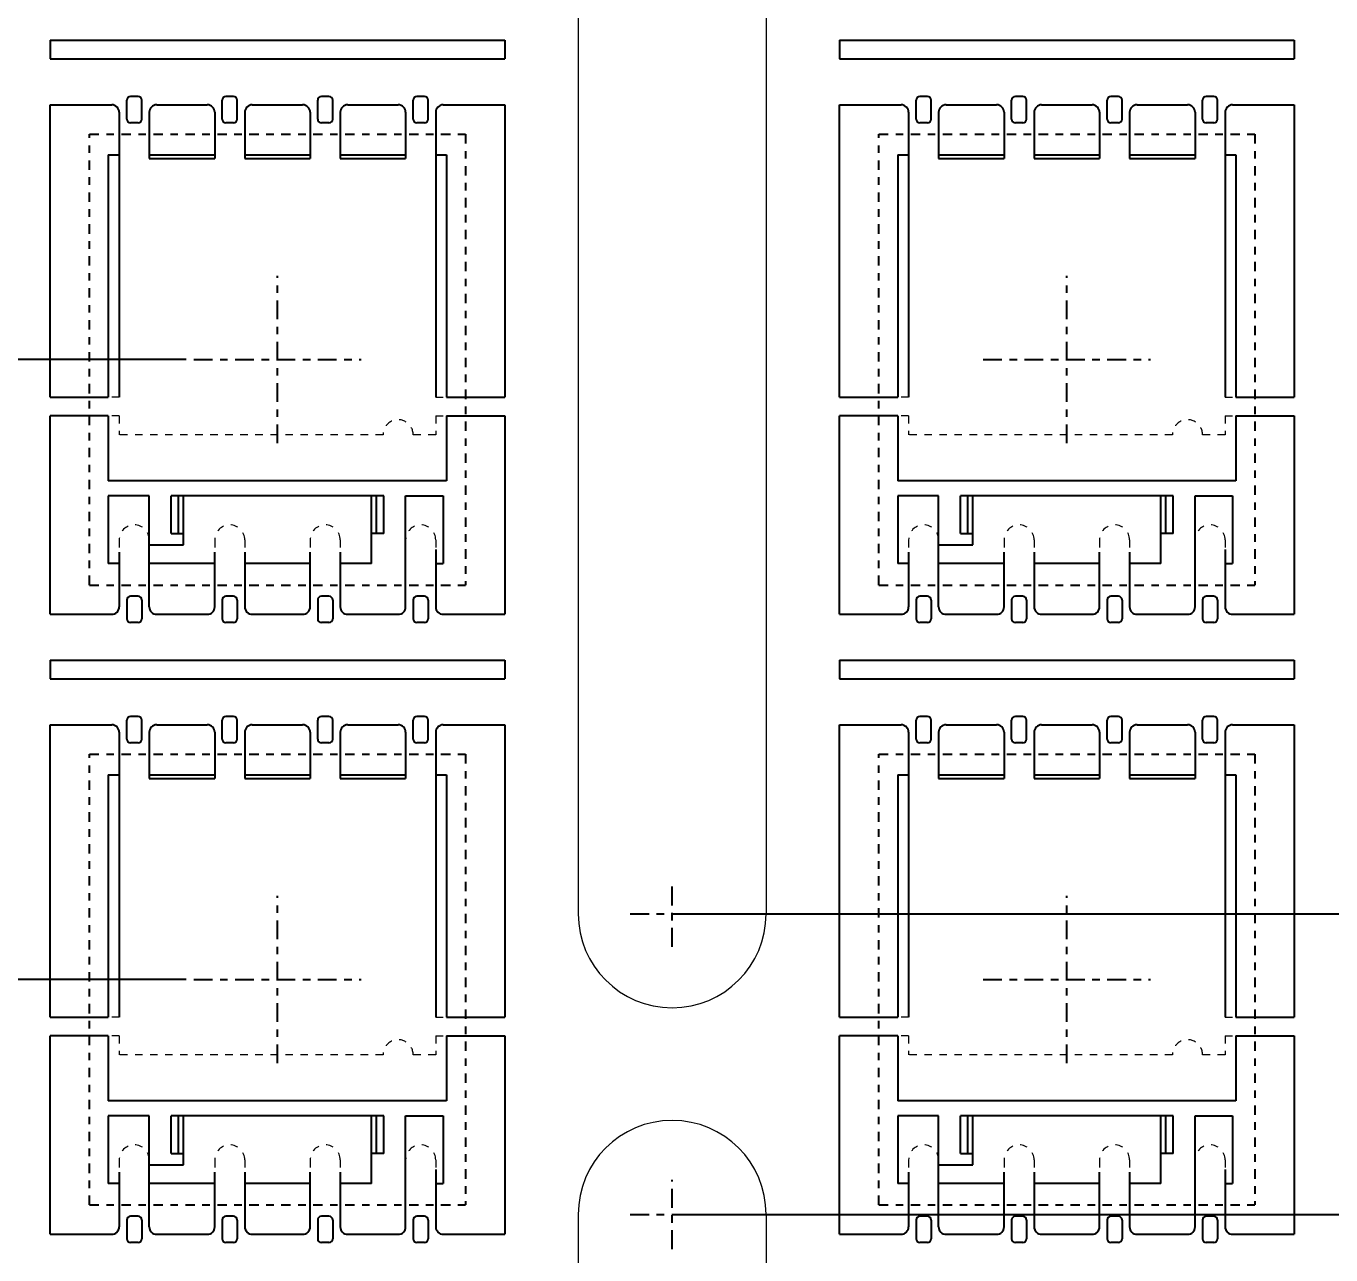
# Model space of a CAD drawing. Header units: inches. Extents: x -19 to 58, y -108 to 12.
# Drawn here: x -3.34 to 14.01, y -52.84 to -36.49 of the extents above; entities that cross this region are included whole.
import ezdxf

# ---------------------------------------------------------------- set-up
doc = ezdxf.new("R2010")
doc.units = ezdxf.units.IN
doc.header["$LTSCALE"] = 0.1
doc.header["$MEASUREMENT"] = 0
doc.linetypes.add('CENTER', pattern=[2, 1.25, -0.25, 0.25, -0.25])
doc.linetypes.add('HIDDEN', pattern=[0.375, 0.25, -0.125])
doc.layers.add('1D', color=4, linetype='Continuous', lineweight=9)
doc.layers.add('P-L', color=7, linetype='HIDDEN', lineweight=13)
doc.layers.add('3', color=7, linetype='Continuous')
doc.layers.add('3D', color=4, linetype='Continuous')
doc.styles.add('TEXT-1', font='simplex.shx')
doc.dimstyles.new('DM-1-1', dxfattribs={"dimtxt": 1, "dimasz": 1, "dimexe": 0.25, "dimexo": 0.1, "dimgap": 0.2, "dimtad": 0, "dimdec": 3, "dimzin": 0, "dimdsep": 46, "dimtxsty": 'TEXT-1', "dimcen": 0.09, "dimclrd": 256, "dimclre": 256, "dimclrt": 256, "dimadec": 0, "dimazin": 0, "dimtfac": 1, "dimtdec": 3, "dimtofl": 0, "dimtmove": 0, "dimatfit": 0, "dimfxl": 1, "dimtolj": 1, "dimtzin": 0, "dimarcsym": 0})

# ---------------------------------------------------------------- blocks, each defined once
blk = doc.blocks.new('*D26')
at = {"layer": '1D', "lineweight": -2, "transparency": 16777216}
blk.add_line((-1615.99, 507.632), (-1627.848, 507.632), dxfattribs=at)
at = {"layer": 'Defpoints', "color": 0, "transparency": 16777216}
for p in [(-1615.334, 579.232), (-1627.848, 507.632), (-1615.89, 507.632)]:
    blk.add_point(p, dxfattribs=at)
at = {"layer": '1D', "transparency": 16777216, "insert": (-1630.429, 507.632), "char_height": 1, "attachment_point": 5, "style": 'TEXT-1'}
blk.add_mtext('\\A1;71.600', dxfattribs=at)
blk = doc.blocks.new('*D29')
at = {"layer": '1D', "lineweight": -2, "transparency": 16777216}
for p, q in [((-1596.2, 505.932), (-1591.544, 505.932)), ((-1591.544, 505.932), (-1589.544, 505.928)), ((-1589.544, 505.928), (-1587.544, 505.928))]:
    blk.add_line(p, q, dxfattribs=at)
at = {"layer": 'Defpoints', "color": 0, "transparency": 16777216}
for p in [(-1615.334, 579.232), (-1596.3, 505.932), (-1587.544, 505.928)]:
    blk.add_point(p, dxfattribs=at)
at = {"layer": '1D', "transparency": 16777216, "insert": (-1584.868, 505.928), "char_height": 1, "attachment_point": 5, "style": 'TEXT-1'}
blk.add_mtext('\\A1;73.300', dxfattribs=at)
blk = doc.blocks.new('*D7')
at = {"layer": '1D', "lineweight": -2, "transparency": 16777216}
for p, q in [((-1625.955, 538.315), (-1627.955, 538.315)), ((-1623.955, 538.307), (-1625.955, 538.315)), ((-1616.547, 538.307), (-1623.955, 538.307))]:
    blk.add_line(p, q, dxfattribs=at)
at = {"layer": 'Defpoints', "color": 0, "transparency": 16777216}
for p in [(-1615.334, 579.232), (-1627.955, 538.315), (-1616.447, 538.307)]:
    blk.add_point(p, dxfattribs=at)
at = {"layer": '1D', "transparency": 16777216, "insert": (-1630.631, 538.315), "char_height": 1, "attachment_point": 5, "style": 'TEXT-1'}
blk.add_mtext('\\A1;40.925', dxfattribs=at)
blk = doc.blocks.new('*D8')
at = {"layer": '1D', "lineweight": -2, "transparency": 16777216}
for p, q in [((-1626.398, 530.071), (-1628.398, 530.071)), ((-1624.398, 530.057), (-1626.398, 530.071)), ((-1616.547, 530.057), (-1624.398, 530.057))]:
    blk.add_line(p, q, dxfattribs=at)
at = {"layer": 'Defpoints', "color": 0, "transparency": 16777216}
for p in [(-1615.334, 579.232), (-1628.398, 530.071), (-1616.447, 530.057)]:
    blk.add_point(p, dxfattribs=at)
at = {"layer": '1D', "transparency": 16777216, "insert": (-1630.979, 530.071), "char_height": 1, "attachment_point": 5, "style": 'TEXT-1'}
blk.add_mtext('\\A1;49.175', dxfattribs=at)
blk = doc.blocks.new('*D9')
at = {"layer": '1D', "lineweight": -2, "transparency": 16777216}
for p, q in [((-1625.928, 521.79), (-1627.928, 521.79)), ((-1623.928, 521.807), (-1625.928, 521.79)), ((-1616.547, 521.807), (-1623.928, 521.807))]:
    blk.add_line(p, q, dxfattribs=at)
at = {"layer": 'Defpoints', "color": 0, "transparency": 16777216}
for p in [(-1615.334, 579.232), (-1627.928, 521.79), (-1616.447, 521.807)]:
    blk.add_point(p, dxfattribs=at)
at = {"layer": '1D', "transparency": 16777216, "insert": (-1630.604, 521.79), "char_height": 1, "attachment_point": 5, "style": 'TEXT-1'}
blk.add_mtext('\\A1;57.425', dxfattribs=at)
blk = doc.blocks.new('*D10')
at = {"layer": '1D', "lineweight": -2, "transparency": 16777216}
for p, q in [((-1626.011, 513.566), (-1628.011, 513.566)), ((-1624.011, 513.557), (-1626.011, 513.566)), ((-1616.547, 513.557), (-1624.011, 513.557))]:
    blk.add_line(p, q, dxfattribs=at)
at = {"layer": 'Defpoints', "color": 0, "transparency": 16777216}
for p in [(-1615.334, 579.232), (-1628.011, 513.566), (-1616.447, 513.557)]:
    blk.add_point(p, dxfattribs=at)
at = {"layer": '1D', "transparency": 16777216, "insert": (-1630.687, 513.566), "char_height": 1, "attachment_point": 5, "style": 'TEXT-1'}
blk.add_mtext('\\A1;65.675', dxfattribs=at)
blk = doc.blocks.new('*D31')
at = {"layer": '1D', "lineweight": -2, "transparency": 16777216}
blk.add_line((-1615.334, 506.976), (-1615.334, 500.266), dxfattribs=at)
at = {"layer": 'Defpoints', "color": 0, "transparency": 16777216}
for p in [(-1615.334, 579.232), (-1615.334, 507.076), (-1615.334, 500.266)]:
    blk.add_point(p, dxfattribs=at)
at = {"layer": '1D', "transparency": 16777216, "insert": (-1615.334, 498.066), "char_height": 1, "attachment_point": 5, "rotation": 90, "style": 'TEXT-1'}
blk.add_mtext('\\A1;0.000', dxfattribs=at)
blk = doc.blocks.new('*D32')
at = {"layer": '1D', "lineweight": -2, "transparency": 16777216}
blk.add_line((-1610.084, 506.976), (-1610.084, 500.241), dxfattribs=at)
at = {"layer": 'Defpoints', "color": 0, "transparency": 16777216}
for p in [(-1615.334, 579.232), (-1610.084, 507.076), (-1610.084, 500.241)]:
    blk.add_point(p, dxfattribs=at)
at = {"layer": '1D', "transparency": 16777216, "insert": (-1610.084, 498.041), "char_height": 1, "attachment_point": 5, "rotation": 90, "style": 'TEXT-1'}
blk.add_mtext('\\A1;5.250', dxfattribs=at)
blk = doc.blocks.new('*D33')
at = {"layer": '1D', "lineweight": -2, "transparency": 16777216}
blk.add_line((-1604.834, 506.976), (-1604.834, 501.064), dxfattribs=at)
at = {"layer": 'Defpoints', "color": 0, "transparency": 16777216}
for p in [(-1615.334, 579.232), (-1604.834, 507.076), (-1604.834, 501.064)]:
    blk.add_point(p, dxfattribs=at)
at = {"layer": '1D', "transparency": 16777216, "insert": (-1604.834, 498.483), "char_height": 1, "attachment_point": 5, "rotation": 90, "style": 'TEXT-1'}
blk.add_mtext('\\A1;10.500', dxfattribs=at)
blk = doc.blocks.new('*D34')
at = {"layer": '1D', "lineweight": -2, "transparency": 16777216}
blk.add_line((-1599.584, 506.976), (-1599.584, 501.064), dxfattribs=at)
at = {"layer": 'Defpoints', "color": 0, "transparency": 16777216}
for p in [(-1615.334, 579.232), (-1599.584, 507.076), (-1599.584, 501.064)]:
    blk.add_point(p, dxfattribs=at)
at = {"layer": '1D', "transparency": 16777216, "insert": (-1599.584, 498.483), "char_height": 1, "attachment_point": 5, "rotation": 90, "style": 'TEXT-1'}
blk.add_mtext('\\A1;15.750', dxfattribs=at)
blk = doc.blocks.new('*D35')
at = {"layer": '1D', "lineweight": -2, "transparency": 16777216}
blk.add_line((-1612.309, 505.932), (-1612.309, 500.168), dxfattribs=at)
at = {"layer": 'Defpoints', "color": 0, "transparency": 16777216}
for p in [(-1615.334, 579.232), (-1612.309, 506.032), (-1612.309, 500.168)]:
    blk.add_point(p, dxfattribs=at)
at = {"layer": '1D', "transparency": 16777216, "insert": (-1612.309, 497.968), "char_height": 1, "attachment_point": 5, "rotation": 90, "style": 'TEXT-1'}
blk.add_mtext('\\A1;3.025', dxfattribs=at)
blk = doc.blocks.new('*D36')
at = {"layer": '1D', "lineweight": -2, "transparency": 16777216}
blk.add_line((-1607.859, 505.932), (-1607.859, 500.237), dxfattribs=at)
at = {"layer": 'Defpoints', "color": 0, "transparency": 16777216}
for p in [(-1615.334, 579.232), (-1607.859, 506.032), (-1607.859, 500.237)]:
    blk.add_point(p, dxfattribs=at)
at = {"layer": '1D', "transparency": 16777216, "insert": (-1607.859, 498.037), "char_height": 1, "attachment_point": 5, "rotation": 90, "style": 'TEXT-1'}
blk.add_mtext('\\A1;7.475', dxfattribs=at)
blk = doc.blocks.new('*D37')
at = {"layer": '1D', "lineweight": -2, "transparency": 16777216}
blk.add_line((-1612.409, 509.307), (-1627.762, 509.307), dxfattribs=at)
at = {"layer": 'Defpoints', "color": 0, "transparency": 16777216}
for p in [(-1615.334, 579.232), (-1627.762, 509.307), (-1612.309, 509.307)]:
    blk.add_point(p, dxfattribs=at)
at = {"layer": '1D', "transparency": 16777216, "insert": (-1630.438, 509.307), "char_height": 1, "attachment_point": 5, "style": 'TEXT-1'}
blk.add_mtext('\\A1;69.925', dxfattribs=at)
blk = doc.blocks.new('*D41')
at = {"layer": '1D', "lineweight": -2, "transparency": 16777216}
blk.add_line((-1609.984, 511.932), (-1587.544, 511.932), dxfattribs=at)
at = {"layer": 'Defpoints', "color": 0, "transparency": 16777216}
for p in [(-1615.334, 579.232), (-1610.084, 511.932), (-1587.544, 511.932)]:
    blk.add_point(p, dxfattribs=at)
at = {"layer": '1D', "transparency": 16777216, "insert": (-1584.868, 511.932), "char_height": 1, "attachment_point": 5, "style": 'TEXT-1'}
blk.add_mtext('\\A1;67.300', dxfattribs=at)
blk = doc.blocks.new('*D42')
at = {"layer": '1D', "lineweight": -2, "transparency": 16777216}
blk.add_line((-1599.484, 517.432), (-1587.544, 517.432), dxfattribs=at)
at = {"layer": 'Defpoints', "color": 0, "transparency": 16777216}
for p in [(-1615.334, 579.232), (-1599.584, 517.432), (-1587.544, 517.432)]:
    blk.add_point(p, dxfattribs=at)
at = {"layer": '1D', "transparency": 16777216, "insert": (-1584.963, 517.432), "char_height": 1, "attachment_point": 5, "style": 'TEXT-1'}
blk.add_mtext('\\A1;61.800', dxfattribs=at)
blk = doc.blocks.new('*D43')
at = {"layer": '1D', "lineweight": -2, "transparency": 16777216}
blk.add_line((-1599.484, 521.432), (-1587.544, 521.432), dxfattribs=at)
at = {"layer": 'Defpoints', "color": 0, "transparency": 16777216}
for p in [(-1615.334, 579.232), (-1599.584, 521.432), (-1587.544, 521.432)]:
    blk.add_point(p, dxfattribs=at)
at = {"layer": '1D', "transparency": 16777216, "insert": (-1584.868, 521.432), "char_height": 1, "attachment_point": 5, "style": 'TEXT-1'}
blk.add_mtext('\\A1;57.800', dxfattribs=at)
blk = doc.blocks.new('*D44')
at = {"layer": '1D', "lineweight": -2, "transparency": 16777216}
blk.add_line((-1609.984, 526.932), (-1587.544, 526.932), dxfattribs=at)
at = {"layer": 'Defpoints', "color": 0, "transparency": 16777216}
for p in [(-1615.334, 579.232), (-1610.084, 526.932), (-1587.544, 526.932)]:
    blk.add_point(p, dxfattribs=at)
at = {"layer": '1D', "transparency": 16777216, "insert": (-1584.868, 526.932), "char_height": 1, "attachment_point": 5, "style": 'TEXT-1'}
blk.add_mtext('\\A1;52.300', dxfattribs=at)
blk = doc.blocks.new('*D45')
at = {"layer": '1D', "lineweight": -2, "transparency": 16777216}
blk.add_line((-1609.984, 530.932), (-1587.544, 530.932), dxfattribs=at)
at = {"layer": 'Defpoints', "color": 0, "transparency": 16777216}
for p in [(-1615.334, 579.232), (-1610.084, 530.932), (-1587.544, 530.932)]:
    blk.add_point(p, dxfattribs=at)
at = {"layer": '1D', "transparency": 16777216, "insert": (-1584.868, 530.932), "char_height": 1, "attachment_point": 5, "style": 'TEXT-1'}
blk.add_mtext('\\A1;48.300', dxfattribs=at)
blk = doc.blocks.new('*D46')
at = {"layer": '1D', "lineweight": -2, "transparency": 16777216}
blk.add_line((-1599.484, 538.932), (-1587.544, 538.932), dxfattribs=at)
at = {"layer": 'Defpoints', "color": 0, "transparency": 16777216}
for p in [(-1615.334, 579.232), (-1599.584, 538.932), (-1587.544, 538.932)]:
    blk.add_point(p, dxfattribs=at)
at = {"layer": '1D', "transparency": 16777216, "insert": (-1584.868, 538.932), "char_height": 1, "attachment_point": 5, "style": 'TEXT-1'}
blk.add_mtext('\\A1;40.300', dxfattribs=at)
blk = doc.blocks.new('*D47')
at = {"layer": '1D', "lineweight": -2, "transparency": 16777216}
blk.add_line((-1599.484, 542.932), (-1587.544, 542.932), dxfattribs=at)
at = {"layer": 'Defpoints', "color": 0, "transparency": 16777216}
for p in [(-1615.334, 579.232), (-1599.584, 542.932), (-1587.544, 542.932)]:
    blk.add_point(p, dxfattribs=at)
at = {"layer": '1D', "transparency": 16777216, "insert": (-1584.868, 542.932), "char_height": 1, "attachment_point": 5, "style": 'TEXT-1'}
blk.add_mtext('\\A1;36.300', dxfattribs=at)
blk = doc.blocks.new('*D49')
at = {"layer": '1D', "lineweight": -2, "transparency": 16777216}
blk.add_line((-1612.409, 506.032), (-1627.744, 506.032), dxfattribs=at)
at = {"layer": 'Defpoints', "color": 0, "transparency": 16777216}
for p in [(-1615.334, 579.232), (-1627.744, 506.032), (-1612.309, 506.032)]:
    blk.add_point(p, dxfattribs=at)
at = {"layer": '1D', "transparency": 16777216, "insert": (-1630.42, 506.032), "char_height": 1, "attachment_point": 5, "style": 'TEXT-1'}
blk.add_mtext('\\A1;73.200', dxfattribs=at)

msp = doc.modelspace()

# ---------------------------------------------------------------- linework, layer by layer
at = {"layer": '1D', "color": 0}
for p, q in [((3.99997, -28.3), (3.99997, -48.3)), ((6.49997, -28.3), (6.49997, -48.3)), ((3.99997, -52.3), (3.99997, -67.3)), ((6.49997, -52.3), (6.49997, -67.3))]:
    msp.add_line(p, q, dxfattribs=at)
for centre, start, end in [((5.24997, -48.3), 180, 0), ((5.24997, -52.3), 0, 180)]:
    msp.add_arc(centre, 1.25, start, end, dxfattribs=at)
at = {"layer": '3'}
for p, q in [((-3.025, -36.675), (3.025, -36.675)), ((-3.025, -36.675), (-3.025, -36.925)), ((3.025, -36.675), (3.025, -36.925)), ((7.475, -36.675), (13.525, -36.675)), ((7.475, -36.675), (7.475, -36.925)), ((13.525, -36.675), (13.525, -36.925)), ((-3.025, -36.925), (3.025, -36.925)), ((7.475, -36.925), (13.525, -36.925)), ((-2.005, -37.725), (-2.005, -37.475)), ((-1.855, -37.425), (-1.955, -37.425)), ((-1.805, -37.725), (-1.805, -37.475)), ((-0.735, -37.725), (-0.735, -37.475)), ((-0.585, -37.425), (-0.685, -37.425)), ((-0.535, -37.725), (-0.535, -37.475)), ((0.535, -37.725), (0.535, -37.475)), ((0.685, -37.425), (0.585, -37.425)), ((0.735, -37.725), (0.735, -37.475)), ((1.805, -37.725), (1.805, -37.475)), ((1.955, -37.425), (1.855, -37.425)), ((2.005, -37.725), (2.005, -37.475)), ((8.495, -37.725), (8.495, -37.475)), ((8.645, -37.425), (8.545, -37.425)), ((8.695, -37.725), (8.695, -37.475)), ((9.765, -37.725), (9.765, -37.475)), ((9.915, -37.425), (9.815, -37.425)), ((9.965, -37.725), (9.965, -37.475)), ((11.035, -37.725), (11.035, -37.475)), ((11.185, -37.425), (11.085, -37.425)), ((11.235, -37.725), (11.235, -37.475)), ((12.305, -37.725), (12.305, -37.475)), ((12.455, -37.425), (12.355, -37.425)), ((12.505, -37.725), (12.505, -37.475)), ((-3.025, -41.425), (-3.025, -37.535)), ((-3.025, -37.535), (-2.205, -37.535)), ((-2.105, -37.635), (-2.105, -38.15)), ((-1.705, -37.635), (-1.705, -38.15)), ((-1.605, -37.535), (-0.935, -37.535)), ((-0.835, -37.635), (-0.835, -38.15)), ((-0.435, -37.635), (-0.435, -38.15)), ((-0.335, -37.535), (0.335, -37.535)), ((0.435, -37.635), (0.435, -38.15)), ((0.835, -37.635), (0.835, -38.15)), ((0.935, -37.535), (1.605, -37.535)), ((1.705, -37.635), (1.705, -38.15)), ((2.105, -37.635), (2.105, -38.15)), ((2.205, -37.535), (3.025, -37.535)), ((3.025, -37.535), (3.025, -41.425)), ((7.475, -41.425), (7.475, -37.535)), ((7.475, -37.535), (8.295, -37.535)), ((8.395, -37.635), (8.395, -38.15)), ((8.795, -37.635), (8.795, -38.15)), ((8.895, -37.535), (9.565, -37.535)), ((9.665, -37.635), (9.665, -38.15)), ((10.065, -37.635), (10.065, -38.15)), ((10.165, -37.535), (10.835, -37.535)), ((10.935, -37.635), (10.935, -38.15)), ((11.335, -37.635), (11.335, -38.15)), ((11.435, -37.535), (12.105, -37.535)), ((12.205, -37.635), (12.205, -38.15)), ((12.605, -37.635), (12.605, -38.15)), ((12.705, -37.535), (13.525, -37.535)), ((13.525, -37.535), (13.525, -41.425)), ((-1.855, -37.775), (-1.955, -37.775)), ((-0.585, -37.775), (-0.685, -37.775)), ((0.685, -37.775), (0.585, -37.775)), ((1.955, -37.775), (1.855, -37.775)), ((8.645, -37.775), (8.545, -37.775)), ((9.915, -37.775), (9.815, -37.775)), ((11.185, -37.775), (11.085, -37.775)), ((12.455, -37.775), (12.355, -37.775)), ((-2.105, -38.15), (-2.105, -41.425)), ((-1.705, -38.15), (-1.705, -38.25)), ((-0.835, -38.15), (-0.835, -38.25)), ((-0.435, -38.15), (-0.435, -38.25)), ((0.435, -38.15), (0.435, -38.25)), ((0.835, -38.15), (0.835, -38.25)), ((1.705, -38.15), (1.705, -38.25)), ((2.105, -38.15), (2.105, -41.425)), ((8.395, -38.15), (8.395, -41.425)), ((8.795, -38.15), (8.795, -38.25)), ((9.665, -38.15), (9.665, -38.25)), ((10.065, -38.15), (10.065, -38.25)), ((10.935, -38.15), (10.935, -38.25)), ((11.335, -38.15), (11.335, -38.25)), ((12.205, -38.15), (12.205, -38.25)), ((12.605, -38.15), (12.605, -41.425)), ((-2.24999, -38.2), (-2.24999, -41.425)), ((-2.24999, -38.2), (-2.105, -38.2)), ((-1.705, -38.2), (-0.835, -38.2)), ((-1.705, -38.25), (-0.835, -38.25)), ((-0.435, -38.2), (0.435, -38.2)), ((-0.435, -38.25), (0.435, -38.25)), ((0.835, -38.2), (1.705, -38.2)), ((0.835, -38.25), (1.705, -38.25)), ((2.105, -38.2), (2.25, -38.2)), ((2.25, -38.2), (2.24999, -41.425)), ((8.25001, -38.2), (8.25001, -41.425)), ((8.25001, -38.2), (8.395, -38.2)), ((8.795, -38.2), (9.665, -38.2)), ((8.795, -38.25), (9.665, -38.25)), ((10.065, -38.2), (10.935, -38.2)), ((10.065, -38.25), (10.935, -38.25)), ((11.335, -38.2), (12.205, -38.2)), ((11.335, -38.25), (12.205, -38.25)), ((12.605, -38.2), (12.75, -38.2)), ((12.75, -38.2), (12.74999, -41.425)), ((-3.025, -41.425), (-2.24999, -41.425)), ((2.24999, -41.42499), (3.025, -41.425)), ((7.475, -41.425), (8.25001, -41.425)), ((12.74999, -41.42499), (13.525, -41.425)), ((-3.025, -44.315), (-3.025, -41.675)), ((-2.25, -41.675), (-3.025, -41.675)), ((-2.25, -41.675), (-2.25, -42.53999)), ((2.25, -41.675), (3.025, -41.675)), ((2.25, -41.675), (2.25, -42.54)), ((3.025, -41.675), (3.025, -44.315)), ((7.475, -44.315), (7.475, -41.675)), ((8.25, -41.675), (7.475, -41.675)), ((8.25, -41.675), (8.25, -42.53999)), ((12.75, -41.675), (13.525, -41.675)), ((12.75, -41.675), (12.75, -42.54)), ((13.525, -41.675), (13.525, -44.315)), ((2.25, -42.54), (-2.25, -42.53999)), ((12.75, -42.54), (8.25, -42.53999)), ((-1.705, -42.74016), (-2.25, -42.74016)), ((-2.25, -42.74016), (-2.25, -43.64016)), ((-1.705, -44.215), (-1.705, -42.74016)), ((1.41503, -42.74016), (-1.41503, -42.74016)), ((-1.41503, -43.24016), (-1.41503, -42.74016)), ((-1.31699, -43.24016), (-1.31699, -42.74016)), ((-1.25, -43.39016), (-1.25, -42.74016)), ((1.25, -43.64016), (1.25, -42.74016)), ((1.31699, -43.24016), (1.31699, -42.74016)), ((1.41503, -43.24016), (1.41503, -42.74016)), ((1.705, -44.215), (1.705, -42.74016)), ((1.705, -42.74016), (2.205, -42.74016)), ((2.205, -42.74016), (2.205, -43.64016)), ((8.795, -42.74016), (8.25, -42.74016)), ((8.25, -42.74016), (8.25, -43.64016)), ((8.795, -44.215), (8.795, -42.74016)), ((11.91503, -42.74016), (9.08497, -42.74016)), ((9.08497, -43.24016), (9.08497, -42.74016)), ((9.18301, -43.24016), (9.18301, -42.74016)), ((9.25, -43.39016), (9.25, -42.74016)), ((11.75, -43.64016), (11.75, -42.74016)), ((11.81699, -43.24016), (11.81699, -42.74016)), ((11.91503, -43.24016), (11.91503, -42.74016)), ((12.205, -44.215), (12.205, -42.74016)), ((12.205, -42.74016), (12.705, -42.74016)), ((12.705, -42.74016), (12.705, -43.64016)), ((-1.705, -43.39016), (-1.25, -43.39016)), ((-1.41503, -43.24016), (-1.25, -43.24016)), ((1.41503, -43.24016), (1.25, -43.24016)), ((8.795, -43.39016), (9.25, -43.39016)), ((9.08497, -43.24016), (9.25, -43.24016)), ((11.91503, -43.24016), (11.75, -43.24016)), ((-2.105, -43.49016), (-2.105, -44.215)), ((-0.835, -44.215), (-0.835, -43.49016)), ((-0.435, -43.49016), (-0.435, -44.215)), ((0.435, -44.215), (0.435, -43.49016)), ((0.835, -43.49016), (0.835, -44.215)), ((2.105, -43.45393), (2.105, -44.215)), ((8.395, -43.49016), (8.395, -44.215)), ((9.665, -44.215), (9.665, -43.49016)), ((10.065, -43.49016), (10.065, -44.215)), ((10.935, -44.215), (10.935, -43.49016)), ((11.335, -43.49016), (11.335, -44.215)), ((12.605, -43.45393), (12.605, -44.215)), ((-2.105, -43.64016), (-2.25, -43.64016)), ((-0.835, -43.64016), (-1.705, -43.64016)), ((0.435, -43.64016), (-0.435, -43.64016)), ((1.25, -43.64016), (0.835, -43.64016)), ((2.105, -43.64016), (2.205, -43.64016)), ((8.395, -43.64016), (8.25, -43.64016)), ((9.665, -43.64016), (8.795, -43.64016)), ((10.935, -43.64016), (10.065, -43.64016)), ((11.75, -43.64016), (11.335, -43.64016)), ((12.605, -43.64016), (12.705, -43.64016)), ((-1.855, -44.075), (-1.955, -44.075)), ((-0.585, -44.075), (-0.685, -44.075)), ((0.685, -44.075), (0.585, -44.075)), ((1.955, -44.075), (1.855, -44.075)), ((8.645, -44.075), (8.545, -44.075)), ((9.915, -44.075), (9.815, -44.075)), ((11.185, -44.075), (11.085, -44.075)), ((12.455, -44.075), (12.355, -44.075)), ((-2.005, -44.125), (-2.005, -44.375)), ((-1.805, -44.125), (-1.805, -44.375)), ((-0.735, -44.125), (-0.735, -44.375)), ((-0.535, -44.125), (-0.535, -44.375)), ((0.535, -44.125), (0.535, -44.375)), ((0.735, -44.125), (0.735, -44.375)), ((1.805, -44.125), (1.805, -44.375)), ((2.005, -44.125), (2.005, -44.375)), ((8.495, -44.125), (8.495, -44.375)), ((8.695, -44.125), (8.695, -44.375)), ((9.765, -44.125), (9.765, -44.375)), ((9.965, -44.125), (9.965, -44.375)), ((11.035, -44.125), (11.035, -44.375)), ((11.235, -44.125), (11.235, -44.375)), ((12.305, -44.125), (12.305, -44.375)), ((12.505, -44.125), (12.505, -44.375)), ((-3.025, -44.315), (-2.205, -44.315)), ((-1.855, -44.425), (-1.955, -44.425)), ((-1.605, -44.315), (-0.935, -44.315)), ((-0.585, -44.425), (-0.685, -44.425)), ((-0.335, -44.315), (0.335, -44.315)), ((0.685, -44.425), (0.585, -44.425)), ((0.935, -44.315), (1.605, -44.315)), ((1.955, -44.425), (1.855, -44.425)), ((2.205, -44.315), (3.025, -44.315)), ((7.475, -44.315), (8.295, -44.315)), ((8.645, -44.425), (8.545, -44.425)), ((8.895, -44.315), (9.565, -44.315)), ((9.915, -44.425), (9.815, -44.425)), ((10.165, -44.315), (10.835, -44.315)), ((11.185, -44.425), (11.085, -44.425)), ((11.435, -44.315), (12.105, -44.315)), ((12.455, -44.425), (12.355, -44.425)), ((12.705, -44.315), (13.525, -44.315)), ((-3.025, -44.925), (3.025, -44.925)), ((-3.025, -44.925), (-3.025, -45.175)), ((3.025, -44.925), (3.025, -45.175)), ((7.475, -44.925), (13.525, -44.925)), ((7.475, -44.925), (7.475, -45.175)), ((13.525, -44.925), (13.525, -45.175)), ((-3.025, -45.175), (3.025, -45.175)), ((7.475, -45.175), (13.525, -45.175)), ((-3.025, -49.675), (-3.025, -45.785)), ((-3.025, -45.785), (-2.205, -45.785)), ((-2.005, -45.975), (-2.005, -45.725)), ((-1.855, -45.675), (-1.955, -45.675)), ((-1.805, -45.975), (-1.805, -45.725)), ((-1.605, -45.785), (-0.935, -45.785)), ((-0.735, -45.975), (-0.735, -45.725)), ((-0.585, -45.675), (-0.685, -45.675)), ((-0.535, -45.975), (-0.535, -45.725)), ((-0.335, -45.785), (0.335, -45.785)), ((0.535, -45.975), (0.535, -45.725)), ((0.685, -45.675), (0.585, -45.675)), ((0.735, -45.975), (0.735, -45.725)), ((0.935, -45.785), (1.605, -45.785)), ((1.805, -45.975), (1.805, -45.725)), ((1.955, -45.675), (1.855, -45.675)), ((2.005, -45.975), (2.005, -45.725)), ((2.205, -45.785), (3.025, -45.785)), ((3.025, -45.785), (3.025, -49.675)), ((7.475, -49.675), (7.475, -45.785)), ((7.475, -45.785), (8.295, -45.785)), ((8.495, -45.975), (8.495, -45.725)), ((8.645, -45.675), (8.545, -45.675)), ((8.695, -45.975), (8.695, -45.725)), ((8.895, -45.785), (9.565, -45.785)), ((9.765, -45.975), (9.765, -45.725)), ((9.915, -45.675), (9.815, -45.675)), ((9.965, -45.975), (9.965, -45.725)), ((10.165, -45.785), (10.835, -45.785)), ((11.035, -45.975), (11.035, -45.725)), ((11.185, -45.675), (11.085, -45.675)), ((11.235, -45.975), (11.235, -45.725)), ((11.435, -45.785), (12.105, -45.785)), ((12.305, -45.975), (12.305, -45.725)), ((12.455, -45.675), (12.355, -45.675)), ((12.505, -45.975), (12.505, -45.725)), ((12.705, -45.785), (13.525, -45.785)), ((13.525, -45.785), (13.525, -49.675)), ((-2.105, -45.885), (-2.105, -46.4)), ((-1.705, -45.885), (-1.705, -46.4)), ((-0.835, -45.885), (-0.835, -46.4)), ((-0.435, -45.885), (-0.435, -46.4)), ((0.435, -45.885), (0.435, -46.4)), ((0.835, -45.885), (0.835, -46.4)), ((1.705, -45.885), (1.705, -46.4)), ((2.105, -45.885), (2.105, -46.4)), ((8.395, -45.885), (8.395, -46.4)), ((8.795, -45.885), (8.795, -46.4)), ((9.665, -45.885), (9.665, -46.4)), ((10.065, -45.885), (10.065, -46.4)), ((10.935, -45.885), (10.935, -46.4)), ((11.335, -45.885), (11.335, -46.4)), ((12.205, -45.885), (12.205, -46.4)), ((12.605, -45.885), (12.605, -46.4)), ((-1.855, -46.025), (-1.955, -46.025)), ((-0.585, -46.025), (-0.685, -46.025)), ((0.685, -46.025), (0.585, -46.025)), ((1.955, -46.025), (1.855, -46.025)), ((8.645, -46.025), (8.545, -46.025)), ((9.915, -46.025), (9.815, -46.025)), ((11.185, -46.025), (11.085, -46.025)), ((12.455, -46.025), (12.355, -46.025)), ((-2.24999, -46.45), (-2.24999, -49.675)), ((-2.24999, -46.45), (-2.105, -46.45)), ((-2.105, -46.4), (-2.105, -49.675)), ((-1.705, -46.4), (-1.705, -46.5)), ((-1.705, -46.45), (-0.835, -46.45)), ((-1.705, -46.5), (-0.835, -46.5)), ((-0.835, -46.4), (-0.835, -46.5)), ((-0.435, -46.4), (-0.435, -46.5)), ((-0.435, -46.45), (0.435, -46.45)), ((-0.435, -46.5), (0.435, -46.5)), ((0.435, -46.4), (0.435, -46.5)), ((0.835, -46.4), (0.835, -46.5)), ((0.835, -46.45), (1.705, -46.45)), ((0.835, -46.5), (1.705, -46.5)), ((1.705, -46.4), (1.705, -46.5)), ((2.105, -46.4), (2.105, -49.675)), ((2.105, -46.45), (2.25, -46.45)), ((2.25, -46.45), (2.24999, -49.675)), ((8.25001, -46.45), (8.25001, -49.675)), ((8.25001, -46.45), (8.395, -46.45)), ((8.395, -46.4), (8.395, -49.675)), ((8.795, -46.4), (8.795, -46.5)), ((8.795, -46.45), (9.665, -46.45)), ((8.795, -46.5), (9.665, -46.5)), ((9.665, -46.4), (9.665, -46.5)), ((10.065, -46.4), (10.065, -46.5)), ((10.065, -46.45), (10.935, -46.45)), ((10.065, -46.5), (10.935, -46.5)), ((10.935, -46.4), (10.935, -46.5)), ((11.335, -46.4), (11.335, -46.5)), ((11.335, -46.45), (12.205, -46.45)), ((11.335, -46.5), (12.205, -46.5)), ((12.205, -46.4), (12.205, -46.5)), ((12.605, -46.4), (12.605, -49.675)), ((12.605, -46.45), (12.75, -46.45)), ((12.75, -46.45), (12.74999, -49.675)), ((-3.025, -49.675), (-2.24999, -49.675)), ((2.24999, -49.67499), (3.025, -49.675)), ((7.475, -49.675), (8.25001, -49.675)), ((12.74999, -49.67499), (13.525, -49.675)), ((-3.025, -52.565), (-3.025, -49.925)), ((-2.25, -49.925), (-3.025, -49.925)), ((-2.25, -49.925), (-2.25, -50.78999)), ((2.25, -49.925), (3.025, -49.925)), ((2.25, -49.925), (2.25, -50.79)), ((3.025, -49.925), (3.025, -52.565)), ((7.475, -52.565), (7.475, -49.925)), ((8.25, -49.925), (7.475, -49.925)), ((8.25, -49.925), (8.25, -50.78999)), ((12.75, -49.925), (13.525, -49.925)), ((12.75, -49.925), (12.75, -50.79)), ((13.525, -49.925), (13.525, -52.565)), ((2.25, -50.79), (-2.25, -50.78999)), ((12.75, -50.79), (8.25, -50.78999)), ((-1.705, -50.99016), (-2.25, -50.99016)), ((-2.25, -50.99016), (-2.25, -51.89016)), ((-1.705, -52.465), (-1.705, -50.99016)), ((1.41503, -50.99016), (-1.41503, -50.99016)), ((-1.41503, -51.49016), (-1.41503, -50.99016)), ((-1.31699, -51.49016), (-1.31699, -50.99016)), ((-1.25, -51.64016), (-1.25, -50.99016)), ((1.25, -51.89016), (1.25, -50.99016)), ((1.31699, -51.49016), (1.31699, -50.99016)), ((1.41503, -51.49016), (1.41503, -50.99016)), ((1.705, -52.465), (1.705, -50.99016)), ((1.705, -50.99016), (2.205, -50.99016)), ((2.205, -50.99016), (2.205, -51.89016)), ((8.795, -50.99016), (8.25, -50.99016)), ((8.25, -50.99016), (8.25, -51.89016)), ((8.795, -52.465), (8.795, -50.99016)), ((11.91503, -50.99016), (9.08497, -50.99016)), ((9.08497, -51.49016), (9.08497, -50.99016)), ((9.18301, -51.49016), (9.18301, -50.99016)), ((9.25, -51.64016), (9.25, -50.99016)), ((11.75, -51.89016), (11.75, -50.99016)), ((11.81699, -51.49016), (11.81699, -50.99016)), ((11.91503, -51.49016), (11.91503, -50.99016)), ((12.205, -52.465), (12.205, -50.99016)), ((12.205, -50.99016), (12.705, -50.99016)), ((12.705, -50.99016), (12.705, -51.89016)), ((-1.41503, -51.49016), (-1.25, -51.49016)), ((1.41503, -51.49016), (1.25, -51.49016)), ((9.08497, -51.49016), (9.25, -51.49016)), ((11.91503, -51.49016), (11.75, -51.49016)), ((-1.705, -51.64016), (-1.25, -51.64016)), ((2.105, -51.70393), (2.105, -52.465)), ((8.795, -51.64016), (9.25, -51.64016)), ((12.605, -51.70393), (12.605, -52.465)), ((-2.105, -51.89016), (-2.25, -51.89016)), ((-2.105, -51.74016), (-2.105, -52.465)), ((-0.835, -51.89016), (-1.705, -51.89016)), ((-0.835, -52.465), (-0.835, -51.74016)), ((-0.435, -51.74016), (-0.435, -52.465)), ((0.435, -51.89016), (-0.435, -51.89016)), ((0.435, -52.465), (0.435, -51.74016)), ((0.835, -51.74016), (0.835, -52.465)), ((1.25, -51.89016), (0.835, -51.89016)), ((2.105, -51.89016), (2.205, -51.89016)), ((8.395, -51.89016), (8.25, -51.89016)), ((8.395, -51.74016), (8.395, -52.465)), ((9.665, -51.89016), (8.795, -51.89016)), ((9.665, -52.465), (9.665, -51.74016)), ((10.065, -51.74016), (10.065, -52.465)), ((10.935, -51.89016), (10.065, -51.89016)), ((10.935, -52.465), (10.935, -51.74016)), ((11.335, -51.74016), (11.335, -52.465)), ((11.75, -51.89016), (11.335, -51.89016)), ((12.605, -51.89016), (12.705, -51.89016)), ((-2.005, -52.375), (-2.005, -52.625)), ((-1.855, -52.325), (-1.955, -52.325)), ((-1.805, -52.375), (-1.805, -52.625)), ((-0.735, -52.375), (-0.735, -52.625)), ((-0.585, -52.325), (-0.685, -52.325)), ((-0.535, -52.375), (-0.535, -52.625)), ((0.535, -52.375), (0.535, -52.625)), ((0.685, -52.325), (0.585, -52.325)), ((0.735, -52.375), (0.735, -52.625)), ((1.805, -52.375), (1.805, -52.625)), ((1.955, -52.325), (1.855, -52.325)), ((2.005, -52.375), (2.005, -52.625)), ((8.495, -52.375), (8.495, -52.625)), ((8.645, -52.325), (8.545, -52.325)), ((8.695, -52.375), (8.695, -52.625)), ((9.765, -52.375), (9.765, -52.625)), ((9.915, -52.325), (9.815, -52.325)), ((9.965, -52.375), (9.965, -52.625)), ((11.035, -52.375), (11.035, -52.625)), ((11.185, -52.325), (11.085, -52.325)), ((11.235, -52.375), (11.235, -52.625)), ((12.305, -52.375), (12.305, -52.625)), ((12.455, -52.325), (12.355, -52.325)), ((12.505, -52.375), (12.505, -52.625)), ((-3.025, -52.565), (-2.205, -52.565)), ((-1.605, -52.565), (-0.935, -52.565)), ((-0.335, -52.565), (0.335, -52.565)), ((0.935, -52.565), (1.605, -52.565)), ((2.205, -52.565), (3.025, -52.565)), ((7.475, -52.565), (8.295, -52.565)), ((8.895, -52.565), (9.565, -52.565)), ((10.165, -52.565), (10.835, -52.565)), ((11.435, -52.565), (12.105, -52.565)), ((12.705, -52.565), (13.525, -52.565)), ((-1.855, -52.675), (-1.955, -52.675)), ((-0.585, -52.675), (-0.685, -52.675)), ((0.685, -52.675), (0.585, -52.675)), ((1.955, -52.675), (1.855, -52.675)), ((8.645, -52.675), (8.545, -52.675)), ((9.915, -52.675), (9.815, -52.675)), ((11.185, -52.675), (11.085, -52.675)), ((12.455, -52.675), (12.355, -52.675))]:
    msp.add_line(p, q, dxfattribs=at)
for centre, radius, start, end in [((-1.955, -37.475), 0.05, 90, 180), ((-1.855, -37.475), 0.05, 0, 90), ((-0.685, -37.475), 0.05, 90, 180), ((-0.585, -37.475), 0.05, 0, 90), ((0.585, -37.475), 0.05, 90, 180), ((0.685, -37.475), 0.05, 0, 90), ((1.855, -37.475), 0.05, 90, 180), ((1.955, -37.475), 0.05, 0, 90), ((8.545, -37.475), 0.05, 90, 180), ((8.645, -37.475), 0.05, 0, 90), ((9.815, -37.475), 0.05, 90, 180), ((9.915, -37.475), 0.05, 0, 90), ((11.085, -37.475), 0.05, 90, 180), ((11.185, -37.475), 0.05, 0, 90), ((12.355, -37.475), 0.05, 90, 180), ((12.455, -37.475), 0.05, 0, 90), ((-2.205, -37.635), 0.1, 0, 90), ((-1.605, -37.635), 0.1, 90, 180), ((-0.935, -37.635), 0.1, 0, 90), ((-0.335, -37.635), 0.1, 90, 180), ((0.335, -37.635), 0.1, 0, 90), ((0.935, -37.635), 0.1, 90, 180), ((1.605, -37.635), 0.1, 360, 90), ((2.205, -37.635), 0.1, 90, 180), ((8.295, -37.635), 0.1, 0, 90), ((8.895, -37.635), 0.1, 90, 180), ((9.565, -37.635), 0.1, 0, 90), ((10.165, -37.635), 0.1, 90, 180), ((10.835, -37.635), 0.1, 0, 90), ((11.435, -37.635), 0.1, 90, 180), ((12.105, -37.635), 0.1, 360, 90), ((12.705, -37.635), 0.1, 90, 180), ((-1.955, -37.725), 0.05, 180, 270), ((-1.855, -37.725), 0.05, 270, 0), ((-0.685, -37.725), 0.05, 180, 270), ((-0.585, -37.725), 0.05, 270, 0), ((0.585, -37.725), 0.05, 180, 270), ((0.685, -37.725), 0.05, 270, 0), ((1.855, -37.725), 0.05, 180, 270), ((1.955, -37.725), 0.05, 270, 0), ((8.545, -37.725), 0.05, 180, 270), ((8.645, -37.725), 0.05, 270, 0), ((9.815, -37.725), 0.05, 180, 270), ((9.915, -37.725), 0.05, 270, 0), ((11.085, -37.725), 0.05, 180, 270), ((11.185, -37.725), 0.05, 270, 0), ((12.355, -37.725), 0.05, 180, 270), ((12.455, -37.725), 0.05, 270, 0), ((-1.955, -44.125), 0.05, 90, 180), ((-1.855, -44.125), 0.05, 0, 90), ((-0.685, -44.125), 0.05, 90, 180), ((-0.585, -44.125), 0.05, 0, 90), ((0.585, -44.125), 0.05, 90, 180), ((0.685, -44.125), 0.05, 0, 90), ((1.855, -44.125), 0.05, 90, 180), ((1.955, -44.125), 0.05, 0, 90), ((8.545, -44.125), 0.05, 90, 180), ((8.645, -44.125), 0.05, 0, 90), ((9.815, -44.125), 0.05, 90, 180), ((9.915, -44.125), 0.05, 0, 90), ((11.085, -44.125), 0.05, 90, 180), ((11.185, -44.125), 0.05, 0, 90), ((12.355, -44.125), 0.05, 90, 180), ((12.455, -44.125), 0.05, 0, 90), ((-2.205, -44.215), 0.1, 270, 0), ((-1.605, -44.215), 0.1, 180, 270), ((-0.935, -44.215), 0.1, 270, 0), ((-0.335, -44.215), 0.1, 180, 270), ((0.335, -44.215), 0.1, 270, 0), ((0.935, -44.215), 0.1, 180, 270), ((1.605, -44.215), 0.1, 270, 0), ((2.205, -44.215), 0.1, 180, 270), ((8.295, -44.215), 0.1, 270, 0), ((8.895, -44.215), 0.1, 180, 270), ((9.565, -44.215), 0.1, 270, 0), ((10.165, -44.215), 0.1, 180, 270), ((10.835, -44.215), 0.1, 270, 0), ((11.435, -44.215), 0.1, 180, 270), ((12.105, -44.215), 0.1, 270, 0), ((12.705, -44.215), 0.1, 180, 270), ((-1.955, -44.375), 0.05, 180, 270), ((-1.855, -44.375), 0.05, 270, 0), ((-0.685, -44.375), 0.05, 180, 270), ((-0.585, -44.375), 0.05, 270, 0), ((0.585, -44.375), 0.05, 180, 270), ((0.685, -44.375), 0.05, 270, 0), ((1.855, -44.375), 0.05, 180, 270), ((1.955, -44.375), 0.05, 270, 0), ((8.545, -44.375), 0.05, 180, 270), ((8.645, -44.375), 0.05, 270, 0), ((9.815, -44.375), 0.05, 180, 270), ((9.915, -44.375), 0.05, 270, 0), ((11.085, -44.375), 0.05, 180, 270), ((11.185, -44.375), 0.05, 270, 0), ((12.355, -44.375), 0.05, 180, 270), ((12.455, -44.375), 0.05, 270, 0), ((-2.205, -45.885), 0.1, 0, 90), ((-1.955, -45.725), 0.05, 90, 180), ((-1.855, -45.725), 0.05, 0, 90), ((-1.605, -45.885), 0.1, 90, 180), ((-0.935, -45.885), 0.1, 0, 90), ((-0.685, -45.725), 0.05, 90, 180), ((-0.585, -45.725), 0.05, 0, 90), ((-0.335, -45.885), 0.1, 90, 180), ((0.335, -45.885), 0.1, 0, 90), ((0.585, -45.725), 0.05, 90, 180), ((0.685, -45.725), 0.05, 0, 90), ((0.935, -45.885), 0.1, 90, 180), ((1.605, -45.885), 0.1, 360, 90), ((1.855, -45.725), 0.05, 90, 180), ((1.955, -45.725), 0.05, 0, 90), ((2.205, -45.885), 0.1, 90, 180), ((8.295, -45.885), 0.1, 0, 90), ((8.545, -45.725), 0.05, 90, 180), ((8.645, -45.725), 0.05, 0, 90), ((8.895, -45.885), 0.1, 90, 180), ((9.565, -45.885), 0.1, 0, 90), ((9.815, -45.725), 0.05, 90, 180), ((9.915, -45.725), 0.05, 0, 90), ((10.165, -45.885), 0.1, 90, 180), ((10.835, -45.885), 0.1, 0, 90), ((11.085, -45.725), 0.05, 90, 180), ((11.185, -45.725), 0.05, 0, 90), ((11.435, -45.885), 0.1, 90, 180), ((12.105, -45.885), 0.1, 360, 90), ((12.355, -45.725), 0.05, 90, 180), ((12.455, -45.725), 0.05, 0, 90), ((12.705, -45.885), 0.1, 90, 180), ((-1.955, -45.975), 0.05, 180, 270), ((-1.855, -45.975), 0.05, 270, 0), ((-0.685, -45.975), 0.05, 180, 270), ((-0.585, -45.975), 0.05, 270, 0), ((0.585, -45.975), 0.05, 180, 270), ((0.685, -45.975), 0.05, 270, 0), ((1.855, -45.975), 0.05, 180, 270), ((1.955, -45.975), 0.05, 270, 0), ((8.545, -45.975), 0.05, 180, 270), ((8.645, -45.975), 0.05, 270, 0), ((9.815, -45.975), 0.05, 180, 270), ((9.915, -45.975), 0.05, 270, 0), ((11.085, -45.975), 0.05, 180, 270), ((11.185, -45.975), 0.05, 270, 0), ((12.355, -45.975), 0.05, 180, 270), ((12.455, -45.975), 0.05, 270, 0), ((-1.955, -52.375), 0.05, 90, 180), ((-1.855, -52.375), 0.05, 0, 90), ((-0.685, -52.375), 0.05, 90, 180), ((-0.585, -52.375), 0.05, 0, 90), ((0.585, -52.375), 0.05, 90, 180), ((0.685, -52.375), 0.05, 0, 90), ((1.855, -52.375), 0.05, 90, 180), ((1.955, -52.375), 0.05, 0, 90), ((8.545, -52.375), 0.05, 90, 180), ((8.645, -52.375), 0.05, 0, 90), ((9.815, -52.375), 0.05, 90, 180), ((9.915, -52.375), 0.05, 0, 90), ((11.085, -52.375), 0.05, 90, 180), ((11.185, -52.375), 0.05, 0, 90), ((12.355, -52.375), 0.05, 90, 180), ((12.455, -52.375), 0.05, 0, 90), ((-2.205, -52.465), 0.1, 270, 0), ((-1.605, -52.465), 0.1, 180, 270), ((-0.935, -52.465), 0.1, 270, 0), ((-0.335, -52.465), 0.1, 180, 270), ((0.335, -52.465), 0.1, 270, 0), ((0.935, -52.465), 0.1, 180, 270), ((1.605, -52.465), 0.1, 270, 0), ((2.205, -52.465), 0.1, 180, 270), ((8.295, -52.465), 0.1, 270, 0), ((8.895, -52.465), 0.1, 180, 270), ((9.565, -52.465), 0.1, 270, 0), ((10.165, -52.465), 0.1, 180, 270), ((10.835, -52.465), 0.1, 270, 0), ((11.435, -52.465), 0.1, 180, 270), ((12.105, -52.465), 0.1, 270, 0), ((12.705, -52.465), 0.1, 180, 270), ((-1.955, -52.625), 0.05, 180, 270), ((-1.855, -52.625), 0.05, 270, 0), ((-0.685, -52.625), 0.05, 180, 270), ((-0.585, -52.625), 0.05, 270, 0), ((0.585, -52.625), 0.05, 180, 270), ((0.685, -52.625), 0.05, 270, 0), ((1.855, -52.625), 0.05, 180, 270), ((1.955, -52.625), 0.05, 270, 0), ((8.545, -52.625), 0.05, 180, 270), ((8.645, -52.625), 0.05, 270, 0), ((9.815, -52.625), 0.05, 180, 270), ((9.915, -52.625), 0.05, 270, 0), ((11.085, -52.625), 0.05, 180, 270), ((11.185, -52.625), 0.05, 270, 0), ((12.355, -52.625), 0.05, 180, 270), ((12.455, -52.625), 0.05, 270, 0)]:
    msp.add_arc(centre, radius, start, end, dxfattribs=at)
at = {"layer": '3D', "color": 2, "linetype": 'CENTER'}
for p, q in [((-2.5, -43.925), (-2.5, -37.925)), ((-2.5, -37.925), (2.5, -37.925)), ((2.5, -37.925), (2.5, -43.925)), ((8, -43.925), (8, -37.925)), ((8, -37.925), (13, -37.925)), ((13, -37.925), (13, -43.925)), ((-2.5, -43.925), (2.5, -43.925)), ((8, -43.925), (13, -43.925)), ((-2.5, -52.175), (-2.5, -46.175)), ((-2.5, -46.175), (2.5, -46.175)), ((2.5, -46.175), (2.5, -52.175)), ((8, -52.175), (8, -46.175)), ((8, -46.175), (13, -46.175)), ((13, -46.175), (13, -52.175)), ((-2.5, -52.175), (2.5, -52.175)), ((8, -52.175), (13, -52.175))]:
    msp.add_line(p, q, dxfattribs=at)
at = {"layer": '3D', "color": 1, "linetype": 'CENTER', "ltscale": 2}
for p, q in [((0, -42.03778), (0, -39.81222)), ((10.5, -42.03778), (10.5, -39.81222)), ((-1.11278, -40.925), (1.11278, -40.925)), ((9.38722, -40.925), (11.61278, -40.925)), ((5.24997, -48.73806), (5.24997, -47.86194)), ((0, -50.28778), (0, -48.06222)), ((10.5, -50.28778), (10.5, -48.06222)), ((4.69358, -48.3), (5.80636, -48.3)), ((-1.11278, -49.175), (1.11278, -49.175)), ((9.38722, -49.175), (11.61278, -49.175)), ((5.24997, -52.76191), (5.24997, -51.83809)), ((4.69358, -52.3), (5.80636, -52.3))]:
    msp.add_line(p, q, dxfattribs=at)
at = {"layer": 'P-L', "ltscale": 4}
for p, q in [((-2.105, -41.425), (-2.24999, -41.425)), ((2.105, -41.425), (2.24999, -41.425)), ((8.395, -41.425), (8.25001, -41.425)), ((12.605, -41.425), (12.74999, -41.425)), ((-2.10501, -41.675), (-2.25, -41.675)), ((-2.10501, -41.675), (-2.10501, -41.925)), ((2.10499, -41.675), (2.24998, -41.675)), ((2.10501, -41.675), (2.10501, -41.925)), ((8.39499, -41.675), (8.25, -41.675)), ((8.39499, -41.675), (8.39499, -41.925)), ((12.60499, -41.675), (12.74998, -41.675)), ((12.60501, -41.675), (12.60501, -41.925)), ((1.40501, -41.92501), (-2.10501, -41.925)), ((2.10501, -41.92501), (1.80501, -41.92501)), ((11.90501, -41.92501), (8.39499, -41.925)), ((12.60501, -41.92501), (12.30501, -41.92501)), ((-2.105, -43.325), (-2.105, -43.49016)), ((-0.835, -43.325), (-0.835, -43.49016)), ((-0.435, -43.325), (-0.435, -43.49016)), ((0.435, -43.325), (0.435, -43.49016)), ((0.835, -43.325), (0.835, -43.49016)), ((2.105, -43.325), (2.105, -43.45393)), ((8.395, -43.325), (8.395, -43.49016)), ((9.665, -43.325), (9.665, -43.49016)), ((10.065, -43.325), (10.065, -43.49016)), ((10.935, -43.325), (10.935, -43.49016)), ((11.335, -43.325), (11.335, -43.49016)), ((12.605, -43.325), (12.605, -43.45393)), ((-2.105, -49.675), (-2.24999, -49.675)), ((2.105, -49.675), (2.24999, -49.675)), ((8.395, -49.675), (8.25001, -49.675)), ((12.605, -49.675), (12.74999, -49.675)), ((-2.10501, -49.925), (-2.25, -49.925)), ((-2.10501, -49.925), (-2.10501, -50.175)), ((2.10499, -49.925), (2.24998, -49.925)), ((2.10501, -49.925), (2.10501, -50.175)), ((8.39499, -49.925), (8.25, -49.925)), ((8.39499, -49.925), (8.39499, -50.175)), ((12.60499, -49.925), (12.74998, -49.925)), ((12.60501, -49.925), (12.60501, -50.175)), ((1.40501, -50.17501), (-2.10501, -50.175)), ((2.10501, -50.17501), (1.80501, -50.17501)), ((11.90501, -50.17501), (8.39499, -50.175)), ((12.60501, -50.17501), (12.30501, -50.17501)), ((-2.105, -51.575), (-2.105, -51.74016)), ((-0.835, -51.575), (-0.835, -51.74016)), ((-0.435, -51.575), (-0.435, -51.74016)), ((0.435, -51.575), (0.435, -51.74016)), ((0.835, -51.575), (0.835, -51.74016)), ((2.105, -51.575), (2.105, -51.70393)), ((8.395, -51.575), (8.395, -51.74016)), ((9.665, -51.575), (9.665, -51.74016)), ((10.065, -51.575), (10.065, -51.74016)), ((10.935, -51.575), (10.935, -51.74016)), ((11.335, -51.575), (11.335, -51.74016)), ((12.605, -51.575), (12.605, -51.70393))]:
    msp.add_line(p, q, dxfattribs=at)
for centre, start, end in [((1.60501, -41.925), 359.997797, 180.001977), ((12.10501, -41.925), 359.997797, 180.001977), ((-1.905, -43.325), 0, 180), ((-0.635, -43.325), 0, 180), ((0.635, -43.325), 0, 180), ((1.905, -43.325), 0, 180), ((8.595, -43.325), 0, 180), ((9.865, -43.325), 0, 180), ((11.135, -43.325), 0, 180), ((12.405, -43.325), 0, 180), ((1.60501, -50.175), 359.997797, 180.001977), ((12.10501, -50.175), 359.997797, 180.001977), ((-1.905, -51.575), 0, 180), ((-0.635, -51.575), 0, 180), ((0.635, -51.575), 0, 180), ((1.905, -51.575), 0, 180), ((8.595, -51.575), 0, 180), ((9.865, -51.575), 0, 180), ((11.135, -51.575), 0, 180), ((12.405, -51.575), 0, 180)]:
    msp.add_arc(centre, 0.2, start, end, dxfattribs=at)

# ---------------------------------------------------------------- dimensions: what is measured, and where the dimension line sits
at = {"layer": '1D'}
for feature_location, offset, dtype, picture, middle, set_off in [((-1.11278, -49.175), (-11.95152, 0.01426), 0, '*D8', (-15.64525, -49.16074), (1615.33375, -579.23201)), ((-1.11278, -65.675), (-11.56442, 0.00862), 0, '*D10', (-15.35339, -65.66638), (1615.33375, -579.23201)), ((-1.11278, -40.925), (-11.50859, 0.0082), 0, '*D7', (-15.29756, -40.9168), (1615.33375, -579.23201)), ((-1.11278, -57.425), (-11.48131, -0.01692), 0, '*D9', (-15.27028, -57.44192), (1615.33375, -579.23201)), ((-0.55639, -71.6), (-11.95745, 0), 0, '*D26', (-15.09479, -71.6), (1615.33375, -579.23201)), ((3.025, -73.2), (-15.43498, 0), 0, '*D49', (-15.08618, -73.2), (1615.33375, -579.23201)), ((3.025, -69.925), (-15.45312, 0), 0, '*D37', (-15.10431, -69.925), (1615.33375, -579.23201)), ((-0.000000003, -72.156389115), (0, -6.80985464), 1, '*D31', (-0.000000003, -81.166243755), (1615.333745728, -579.232014867)), ((19.03374, -73.3), (8.75595, -0.00356), 0, '*D29', (30.46588, -73.30356), (1615.33375, -579.23201)), ((5.25, -72.15639), (0, -6.8348), 1, '*D32', (5.25, -81.19119), (1615.33375, -579.23201)), ((10.5, -72.15639), (0, -6.01172), 1, '*D33', (10.5, -80.74906), (1615.33375, -579.23201)), ((15.75, -72.15639), (0, -6.01172), 1, '*D34', (15.75, -80.74906), (1615.33375, -579.23201)), ((3.025, -73.2), (0, -5.8638), 1, '*D35', (3.025, -81.2638), (1615.33375, -579.23201)), ((7.475, -73.2), (0, -5.79477), 1, '*D36', (7.475, -81.19477), (1615.33375, -579.23201))]:
    dim = msp.add_ordinate_dim(feature_location=feature_location, offset=offset, dtype=dtype, origin=(0, 0), dimstyle='DM-1-1', dxfattribs=at)
    dim.commit()
    dim.dimension.update_dxf_attribs({"geometry": picture, "text_midpoint": middle, "insert": set_off})
at = {"layer": '1D', "color": 0}
for feature_location, offset, picture, middle in [((5.24997, -67.3), (22.53972, 0), '*D41', (30.46588, -67.3)), ((15.75, -61.8), (12.03969, 0), '*D42', (30.37064, -61.8)), ((15.75, -57.8), (12.03969, 0), '*D43', (30.46588, -57.8)), ((5.24997, -52.3), (22.53972, 0), '*D44', (30.46588, -52.3)), ((5.24997, -48.3), (22.53972, 0), '*D45', (30.46588, -48.3)), ((15.75, -40.3), (12.03969, 0), '*D46', (30.46588, -40.3)), ((15.75, -36.3), (12.03969, 0), '*D47', (30.46588, -36.3))]:
    dim = msp.add_ordinate_dim(feature_location=feature_location, offset=offset, dtype=0, origin=(0, 0), dimstyle='DM-1-1', dxfattribs=at)
    dim.commit()
    dim.dimension.update_dxf_attribs({"geometry": picture, "text_midpoint": middle, "insert": (1615.33375, -579.23201)})

doc.saveas('drawing.dxf')
